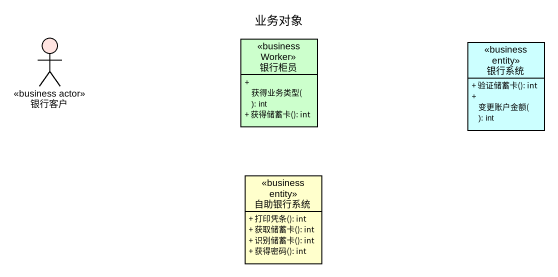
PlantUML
@startuml
title 业务对象
allowmixing
hide circle
hide empty members
skinparam classAttributeIconSize 0
actor 银行客户 <<business actor>> #FFE4E1
class 银行柜员 <<business Worker>> #CCFFCC {
  + 获得业务类型(): int
  + 获得储蓄卡(): int
}
class 银行系统 <<business entity>> #CCFFFF {
  + 验证储蓄卡(): int
  + 变更账户金额(): int
}
class 自助银行系统 <<business entity>> {
  + 打印凭条(): int
  + 获取储蓄卡(): int
  + 识别储蓄卡(): int
  + 获得密码(): int
}
@enduml
